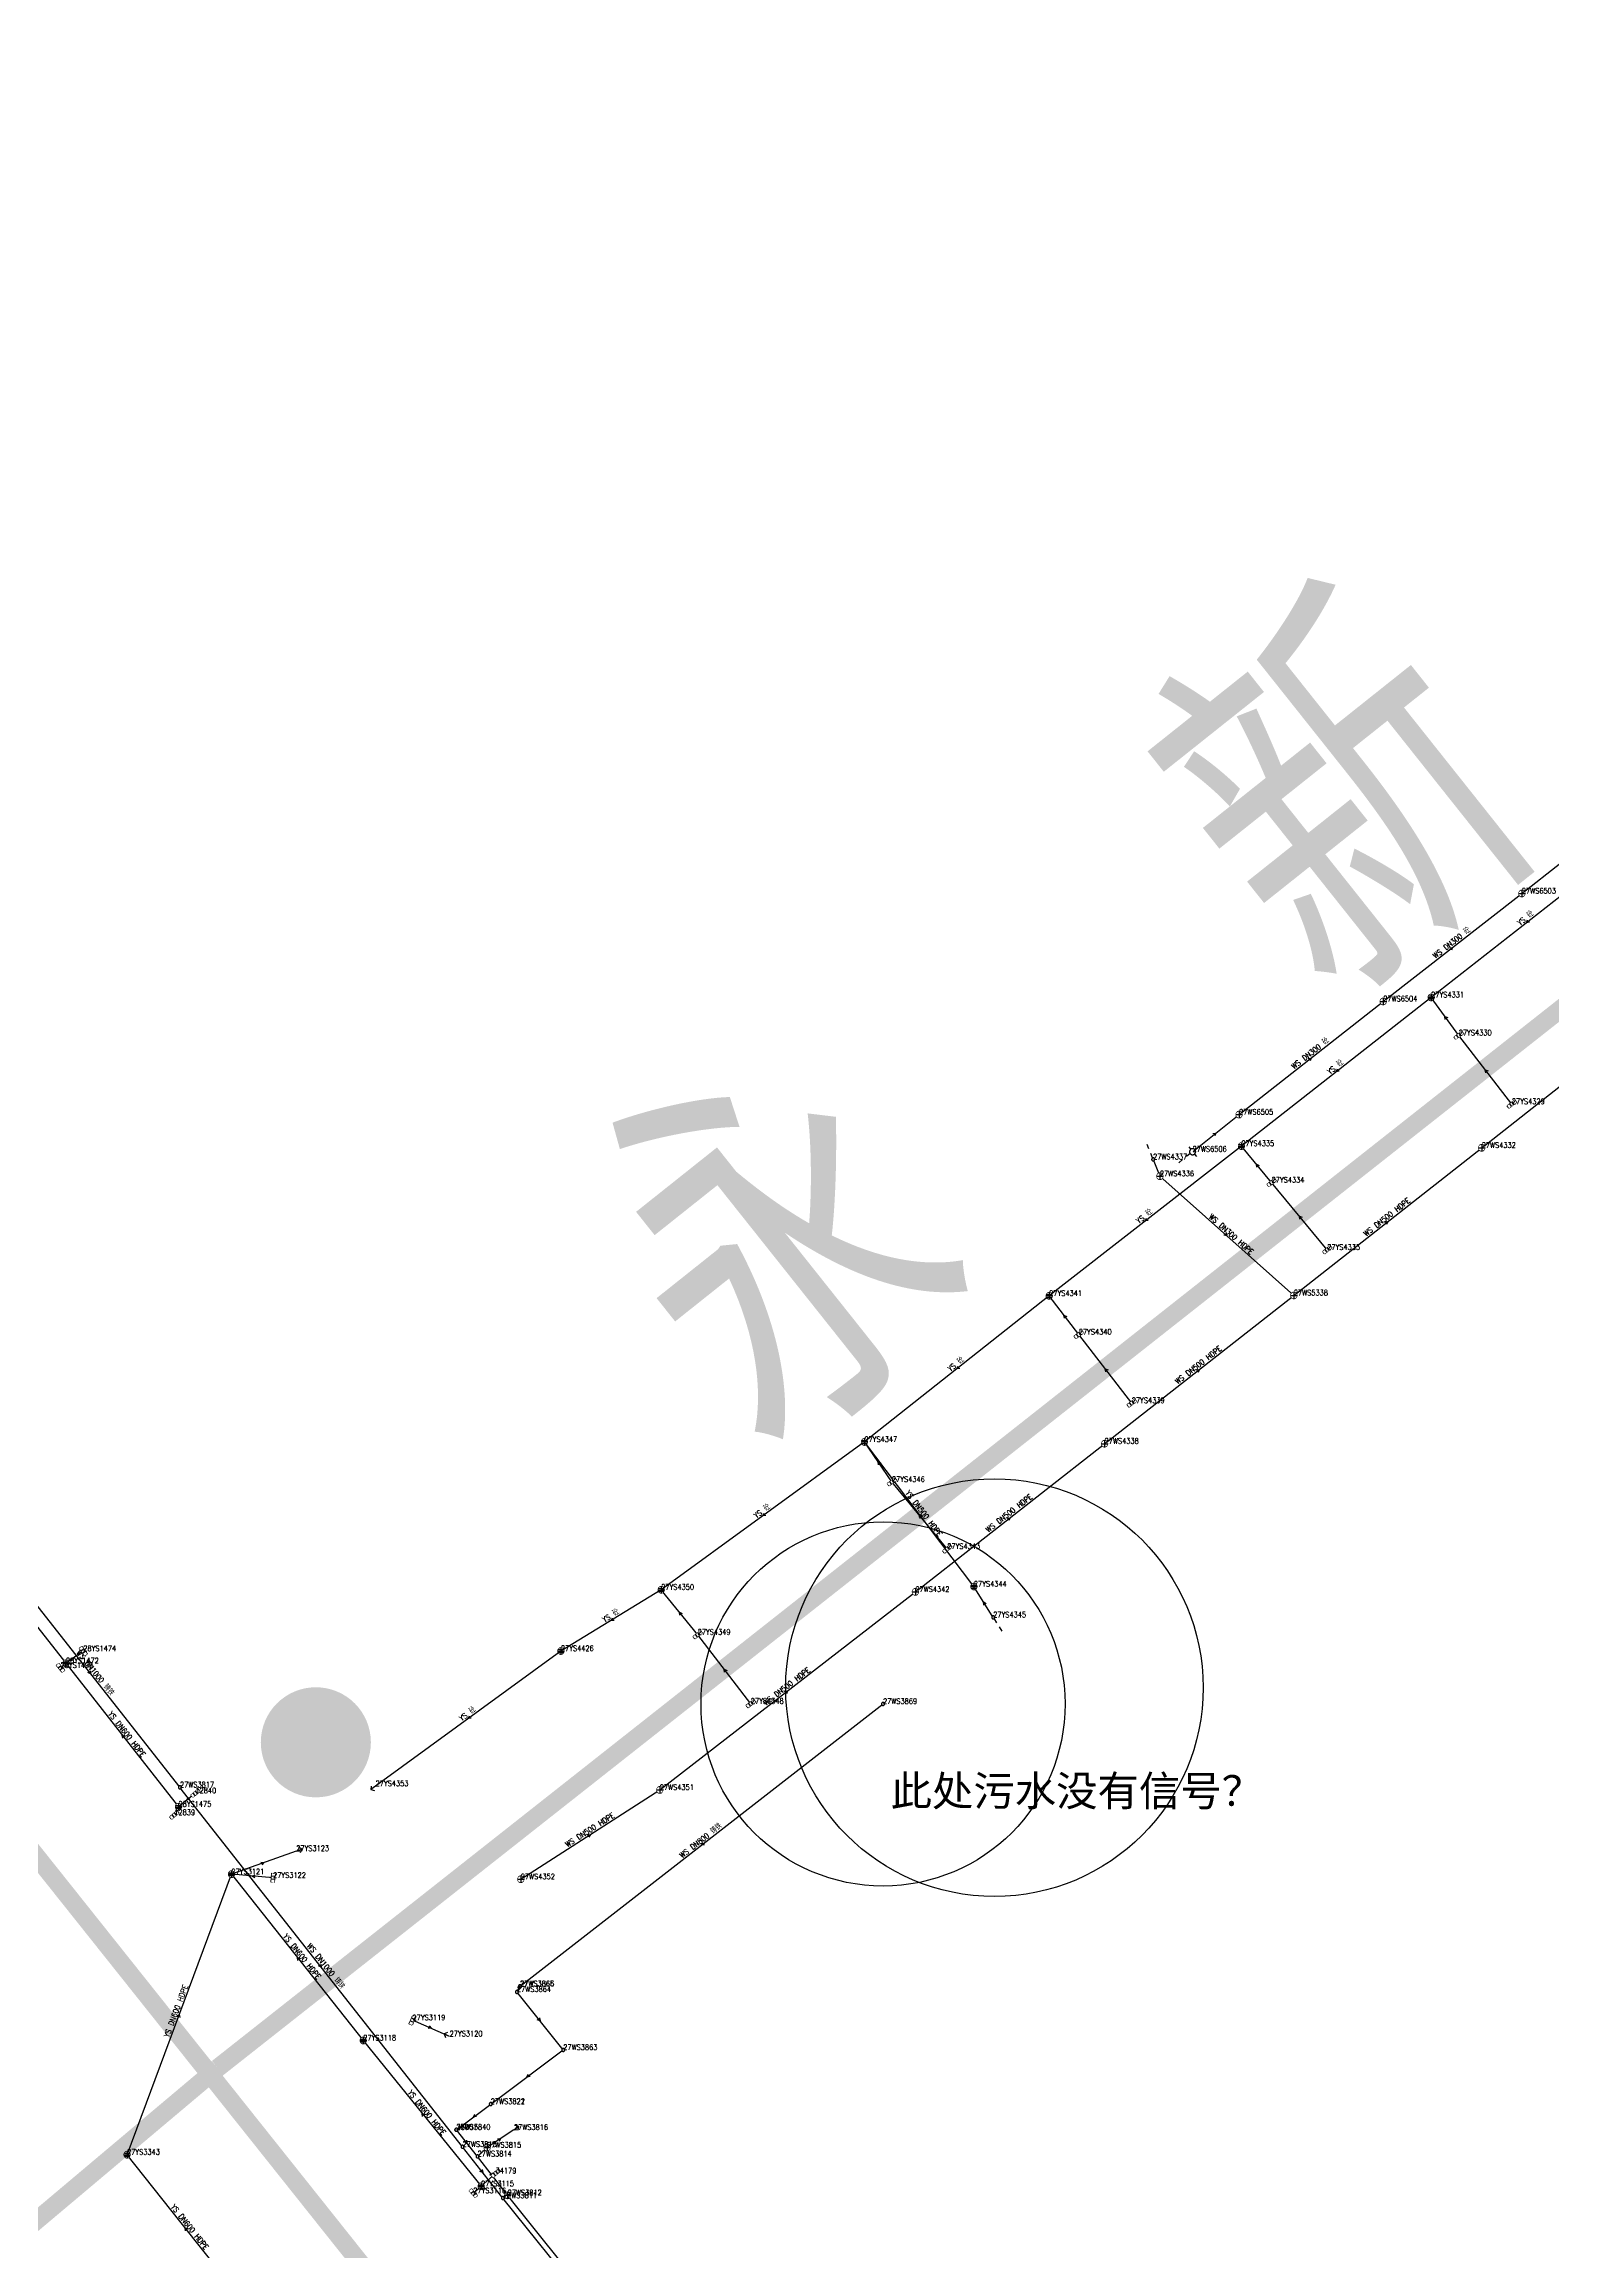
# Model space of a CAD drawing. Extents: x 78813 to 99477, y 2421021 to 2448125.
# Drawn here: x 82559.9 to 82808.5, y 2433852 to 2434215.7 of the extents above; entities that cross this region are included whole.
import ezdxf
from ezdxf.enums import TextEntityAlignment as Align

# ---------------------------------------------------------------- set-up
doc = ezdxf.new("R2010")
doc.units = 0
doc.set_wipeout_variables(frame=1)
doc.layers.get('0').update_dxf_attribs({"linetype": 'CONTINUOUS'})
for name, color, linetype in [('DX_WS', 16, 'CONTINUOUS'), ('DX_YS', 42, 'CONTINUOUS'), ('排口', 170, 'CONTINUOUS'), ('道路', 5, 'CONTINUOUS'), ('遗留问题', 7, 'CONTINUOUS')]:
    doc.layers.add(name, color=color, linetype=linetype)
for name, color, linetype, true_color in [('WSLINE', 7, 'CONTINUOUS', 0x7f0000), ('WS断线', 7, 'CONTINUOUS', 0xcc9900), ('YSANNEXE', 7, 'CONTINUOUS', 0xcc9900), ('YSLINE', 7, 'CONTINUOUS', 0xcc9900)]:
    doc.layers.add(name, color=color, linetype=linetype, true_color=true_color)
doc.layers.add('道路名称', color=7, linetype='CONTINUOUS', lineweight=0)
doc.styles.add('CcNameZT', font='txt.SHX', dxfattribs={"width": 0.8, "bigfont": 'HZTXT.SHX'})
doc.styles.get("Standard").update_dxf_attribs({"font": 'txt.shx', "bigfont": 'hztxt.shx'})
doc.styles.add('宋体', font='')
doc.styles.add('宋体0.7', font='', dxfattribs={"width": 0.7})
doc.styles.get('宋体').set_extended_font_data('SimSun')
doc.styles.get('宋体0.7').set_extended_font_data('SimSun')

# ---------------------------------------------------------------- blocks, each defined once
blk = doc.blocks.new('PS管线点')
blk.add_wipeout([(0.5, 0), (0.5, 0.03), (0.5, 0.07), (0.49, 0.1), (0.48, 0.14), (0.47, 0.17), (0.46, 0.2), (0.44, 0.23), (0.42, 0.26), (0.4, 0.29), (0.38, 0.32), (0.36, 0.35), (0.33, 0.37), (0.31, 0.39), (0.28, 0.41), (0.25, 0.43), (0.22, 0.45), (0.19, 0.46), (0.15, 0.48), (0.12, 0.49), (0.09, 0.49), (0.05, 0.5), (0.02, 0.5), (-0.02, 0.5), (-0.05, 0.5), (-0.09, 0.49), (-0.12, 0.49), (-0.15, 0.48), (-0.19, 0.46), (-0.22, 0.45), (-0.25, 0.43), (-0.28, 0.41), (-0.31, 0.39), (-0.33, 0.37), (-0.36, 0.35), (-0.38, 0.32), (-0.4, 0.29), (-0.42, 0.26), (-0.44, 0.23), (-0.46, 0.2), (-0.47, 0.17), (-0.48, 0.14), (-0.49, 0.1), (-0.5, 0.07), (-0.5, 0.03), (-0.5, 0), (-0.5, -0.03), (-0.5, -0.07), (-0.49, -0.1), (-0.48, -0.14), (-0.47, -0.17), (-0.46, -0.2), (-0.44, -0.23), (-0.42, -0.26), (-0.4, -0.29), (-0.38, -0.32), (-0.36, -0.35), (-0.33, -0.37), (-0.31, -0.39), (-0.28, -0.41), (-0.25, -0.43), (-0.22, -0.45), (-0.19, -0.46), (-0.15, -0.48), (-0.12, -0.49), (-0.09, -0.49), (-0.05, -0.5), (-0.02, -0.5), (0.02, -0.5), (0.05, -0.5), (0.09, -0.49), (0.12, -0.49), (0.15, -0.48), (0.19, -0.46), (0.22, -0.45), (0.25, -0.43), (0.28, -0.41), (0.31, -0.39), (0.33, -0.37), (0.36, -0.35), (0.38, -0.32), (0.4, -0.29), (0.42, -0.26), (0.44, -0.23), (0.46, -0.2), (0.47, -0.17), (0.48, -0.14), (0.49, -0.1), (0.5, -0.07)])
blk.add_lwpolyline([(0.5, 0), (0.5, 0.03), (0.5, 0.07), (0.49, 0.1), (0.48, 0.14), (0.47, 0.17), (0.46, 0.2), (0.44, 0.23), (0.42, 0.26), (0.4, 0.29), (0.38, 0.32), (0.36, 0.35), (0.33, 0.37), (0.31, 0.39), (0.28, 0.41), (0.25, 0.43), (0.22, 0.45), (0.19, 0.46), (0.15, 0.48), (0.12, 0.49), (0.09, 0.49), (0.05, 0.5), (0.02, 0.5), (-0.02, 0.5), (-0.05, 0.5), (-0.09, 0.49), (-0.12, 0.49), (-0.15, 0.48), (-0.19, 0.46), (-0.22, 0.45), (-0.25, 0.43), (-0.28, 0.41), (-0.31, 0.39), (-0.33, 0.37), (-0.36, 0.35), (-0.38, 0.32), (-0.4, 0.29), (-0.42, 0.26), (-0.44, 0.23), (-0.46, 0.2), (-0.47, 0.17), (-0.48, 0.14), (-0.49, 0.1), (-0.5, 0.07), (-0.5, 0.03), (-0.5, 0), (-0.5, -0.03), (-0.5, -0.07), (-0.49, -0.1), (-0.48, -0.14), (-0.47, -0.17), (-0.46, -0.2), (-0.44, -0.23), (-0.42, -0.26), (-0.4, -0.29), (-0.38, -0.32), (-0.36, -0.35), (-0.33, -0.37), (-0.31, -0.39), (-0.28, -0.41), (-0.25, -0.43), (-0.22, -0.45), (-0.19, -0.46), (-0.15, -0.48), (-0.12, -0.49), (-0.09, -0.49), (-0.05, -0.5), (-0.02, -0.5), (0.02, -0.5), (0.05, -0.5), (0.09, -0.49), (0.12, -0.49), (0.15, -0.48), (0.19, -0.46), (0.22, -0.45), (0.25, -0.43), (0.28, -0.41), (0.31, -0.39), (0.33, -0.37), (0.36, -0.35), (0.38, -0.32), (0.4, -0.29), (0.42, -0.26), (0.44, -0.23), (0.46, -0.2), (0.47, -0.17), (0.48, -0.14), (0.49, -0.1), (0.5, -0.07), (0.5, 0)], close=True)
blk = doc.blocks.new('PS污水井')
blk.add_lwpolyline([(1, 0), (1, 0.07), (0.99, 0.14), (0.98, 0.21), (0.96, 0.28), (0.94, 0.34), (0.91, 0.41), (0.88, 0.47), (0.85, 0.53), (0.81, 0.59), (0.77, 0.64), (0.72, 0.69), (0.67, 0.74), (0.62, 0.79), (0.56, 0.83), (0.5, 0.87), (0.44, 0.9), (0.37, 0.93), (0.31, 0.95), (0.24, 0.97), (0.17, 0.98), (0.1, 0.99), (0.03, 1), (-0.03, 1), (-0.1, 0.99), (-0.17, 0.98), (-0.24, 0.97), (-0.31, 0.95), (-0.37, 0.93), (-0.44, 0.9), (-0.5, 0.87), (-0.56, 0.83), (-0.62, 0.79), (-0.67, 0.74), (-0.72, 0.69), (-0.77, 0.64), (-0.81, 0.59), (-0.85, 0.53), (-0.88, 0.47), (-0.91, 0.41), (-0.94, 0.34), (-0.96, 0.28), (-0.98, 0.21), (-0.99, 0.14), (-1, 0.07), (-1, 0), (-1, -0.07), (-0.99, -0.14), (-0.98, -0.21), (-0.96, -0.28), (-0.94, -0.34), (-0.91, -0.41), (-0.88, -0.47), (-0.85, -0.53), (-0.81, -0.59), (-0.77, -0.64), (-0.72, -0.69), (-0.67, -0.74), (-0.62, -0.79), (-0.56, -0.83), (-0.5, -0.87), (-0.44, -0.9), (-0.37, -0.93), (-0.31, -0.95), (-0.24, -0.97), (-0.17, -0.98), (-0.1, -0.99), (-0.03, -1), (0.03, -1), (0.1, -0.99), (0.17, -0.98), (0.24, -0.97), (0.31, -0.95), (0.37, -0.93), (0.44, -0.9), (0.5, -0.87), (0.56, -0.83), (0.62, -0.79), (0.67, -0.74), (0.72, -0.69), (0.77, -0.64), (0.81, -0.59), (0.85, -0.53), (0.88, -0.47), (0.91, -0.41), (0.94, -0.34), (0.96, -0.28), (0.98, -0.21), (0.99, -0.14), (1, 0)], close=True)
blk.add_wipeout([(1, 0), (1, 0.07), (0.99, 0.14), (0.98, 0.21), (0.96, 0.28), (0.94, 0.34), (0.91, 0.41), (0.88, 0.47), (0.85, 0.53), (0.81, 0.59), (0.77, 0.64), (0.72, 0.69), (0.67, 0.74), (0.62, 0.79), (0.56, 0.83), (0.5, 0.87), (0.44, 0.9), (0.37, 0.93), (0.31, 0.95), (0.24, 0.97), (0.17, 0.98), (0.1, 0.99), (0.03, 1), (-0.03, 1), (-0.1, 0.99), (-0.17, 0.98), (-0.24, 0.97), (-0.31, 0.95), (-0.37, 0.93), (-0.44, 0.9), (-0.5, 0.87), (-0.56, 0.83), (-0.62, 0.79), (-0.67, 0.74), (-0.72, 0.69), (-0.77, 0.64), (-0.81, 0.59), (-0.85, 0.53), (-0.88, 0.47), (-0.91, 0.41), (-0.94, 0.34), (-0.96, 0.28), (-0.98, 0.21), (-0.99, 0.14), (-1, 0.07), (-1, 0), (-1, -0.07), (-0.99, -0.14), (-0.98, -0.21), (-0.96, -0.28), (-0.94, -0.34), (-0.91, -0.41), (-0.88, -0.47), (-0.85, -0.53), (-0.81, -0.59), (-0.77, -0.64), (-0.72, -0.69), (-0.67, -0.74), (-0.62, -0.79), (-0.56, -0.83), (-0.5, -0.87), (-0.44, -0.9), (-0.37, -0.93), (-0.31, -0.95), (-0.24, -0.97), (-0.17, -0.98), (-0.1, -0.99), (-0.03, -1), (0.03, -1), (0.1, -0.99), (0.17, -0.98), (0.24, -0.97), (0.31, -0.95), (0.37, -0.93), (0.44, -0.9), (0.5, -0.87), (0.56, -0.83), (0.62, -0.79), (0.67, -0.74), (0.72, -0.69), (0.77, -0.64), (0.81, -0.59), (0.85, -0.53), (0.88, -0.47), (0.91, -0.41), (0.94, -0.34), (0.96, -0.28), (0.98, -0.21), (0.99, -0.14)])
for p, q in [((-1, 0), (0, 0)), ((0, 1), (0, 0)), ((0, 0), (0, -1)), ((0, 0), (1, 0))]:
    blk.add_line(p, q)
blk = doc.blocks.new('PS出水口')
for points in [[(0, 0), (1.97, 0)], [(1.15, -0.88), (1.97, 0), (1.11, 0.93)]]:
    blk.add_lwpolyline(points)
blk = doc.blocks.new('PS非普查')
blk.add_lwpolyline([(3.7, 0), (5.3, 0)])
blk.add_wipeout([(0.5, 0), (0.5, 0.03), (0.5, 0.07), (0.49, 0.1), (0.48, 0.14), (0.47, 0.17), (0.46, 0.2), (0.44, 0.23), (0.42, 0.26), (0.4, 0.29), (0.38, 0.32), (0.36, 0.35), (0.33, 0.37), (0.31, 0.39), (0.28, 0.41), (0.25, 0.43), (0.22, 0.45), (0.19, 0.46), (0.15, 0.48), (0.12, 0.49), (0.09, 0.49), (0.05, 0.5), (0.02, 0.5), (-0.02, 0.5), (-0.05, 0.5), (-0.09, 0.49), (-0.12, 0.49), (-0.15, 0.48), (-0.19, 0.46), (-0.22, 0.45), (-0.25, 0.43), (-0.28, 0.41), (-0.31, 0.39), (-0.33, 0.37), (-0.36, 0.35), (-0.38, 0.32), (-0.4, 0.29), (-0.42, 0.26), (-0.44, 0.23), (-0.46, 0.2), (-0.47, 0.17), (-0.48, 0.14), (-0.49, 0.1), (-0.5, 0.07), (-0.5, 0.03), (-0.5, 0), (-0.5, -0.03), (-0.5, -0.07), (-0.49, -0.1), (-0.48, -0.14), (-0.47, -0.17), (-0.46, -0.2), (-0.44, -0.23), (-0.42, -0.26), (-0.4, -0.29), (-0.38, -0.32), (-0.36, -0.35), (-0.33, -0.37), (-0.31, -0.39), (-0.28, -0.41), (-0.25, -0.43), (-0.22, -0.45), (-0.19, -0.46), (-0.15, -0.48), (-0.12, -0.49), (-0.09, -0.49), (-0.05, -0.5), (-0.02, -0.5), (0.02, -0.5), (0.05, -0.5), (0.09, -0.49), (0.12, -0.49), (0.15, -0.48), (0.19, -0.46), (0.22, -0.45), (0.25, -0.43), (0.28, -0.41), (0.31, -0.39), (0.33, -0.37), (0.36, -0.35), (0.38, -0.32), (0.4, -0.29), (0.42, -0.26), (0.44, -0.23), (0.46, -0.2), (0.47, -0.17), (0.48, -0.14), (0.49, -0.1), (0.5, -0.07)])
blk.add_line((0.5, 0), (2.1, 0))
blk.add_lwpolyline([(0.5, 0), (0.5, 0.03), (0.5, 0.07), (0.49, 0.1), (0.48, 0.14), (0.47, 0.17), (0.46, 0.2), (0.44, 0.23), (0.42, 0.26), (0.4, 0.29), (0.38, 0.32), (0.36, 0.35), (0.33, 0.37), (0.31, 0.39), (0.28, 0.41), (0.25, 0.43), (0.22, 0.45), (0.19, 0.46), (0.15, 0.48), (0.12, 0.49), (0.09, 0.49), (0.05, 0.5), (0.02, 0.5), (-0.02, 0.5), (-0.05, 0.5), (-0.09, 0.49), (-0.12, 0.49), (-0.15, 0.48), (-0.19, 0.46), (-0.22, 0.45), (-0.25, 0.43), (-0.28, 0.41), (-0.31, 0.39), (-0.33, 0.37), (-0.36, 0.35), (-0.38, 0.32), (-0.4, 0.29), (-0.42, 0.26), (-0.44, 0.23), (-0.46, 0.2), (-0.47, 0.17), (-0.48, 0.14), (-0.49, 0.1), (-0.5, 0.07), (-0.5, 0.03), (-0.5, 0), (-0.5, -0.03), (-0.5, -0.07), (-0.49, -0.1), (-0.48, -0.14), (-0.47, -0.17), (-0.46, -0.2), (-0.44, -0.23), (-0.42, -0.26), (-0.4, -0.29), (-0.38, -0.32), (-0.36, -0.35), (-0.33, -0.37), (-0.31, -0.39), (-0.28, -0.41), (-0.25, -0.43), (-0.22, -0.45), (-0.19, -0.46), (-0.15, -0.48), (-0.12, -0.49), (-0.09, -0.49), (-0.05, -0.5), (-0.02, -0.5), (0.02, -0.5), (0.05, -0.5), (0.09, -0.49), (0.12, -0.49), (0.15, -0.48), (0.19, -0.46), (0.22, -0.45), (0.25, -0.43), (0.28, -0.41), (0.31, -0.39), (0.33, -0.37), (0.36, -0.35), (0.38, -0.32), (0.4, -0.29), (0.42, -0.26), (0.44, -0.23), (0.46, -0.2), (0.47, -0.17), (0.48, -0.14), (0.49, -0.1), (0.5, -0.07), (0.5, 0)], close=True)
blk = doc.blocks.new('PS预留口')
blk.add_lwpolyline([(4.2, 0), (5.8, 0)])
blk.add_wipeout([(1, 0), (1, 0.07), (0.99, 0.14), (0.98, 0.21), (0.96, 0.28), (0.94, 0.34), (0.91, 0.41), (0.88, 0.47), (0.85, 0.53), (0.81, 0.59), (0.77, 0.64), (0.72, 0.69), (0.67, 0.74), (0.62, 0.79), (0.56, 0.83), (0.5, 0.87), (0.44, 0.9), (0.37, 0.93), (0.31, 0.95), (0.24, 0.97), (0.17, 0.98), (0.1, 0.99), (0.03, 1), (-0.03, 1), (-0.1, 0.99), (-0.17, 0.98), (-0.24, 0.97), (-0.31, 0.95), (-0.37, 0.93), (-0.44, 0.9), (-0.5, 0.87), (-0.56, 0.83), (-0.62, 0.79), (-0.67, 0.74), (-0.72, 0.69), (-0.77, 0.64), (-0.81, 0.59), (-0.85, 0.53), (-0.88, 0.47), (-0.91, 0.41), (-0.94, 0.34), (-0.96, 0.28), (-0.98, 0.21), (-0.99, 0.14), (-1, 0.07), (-1, 0), (-1, -0.07), (-0.99, -0.14), (-0.98, -0.21), (-0.96, -0.28), (-0.94, -0.34), (-0.91, -0.41), (-0.88, -0.47), (-0.85, -0.53), (-0.81, -0.59), (-0.77, -0.64), (-0.72, -0.69), (-0.67, -0.74), (-0.62, -0.79), (-0.56, -0.83), (-0.5, -0.87), (-0.44, -0.9), (-0.37, -0.93), (-0.31, -0.95), (-0.24, -0.97), (-0.17, -0.98), (-0.1, -0.99), (-0.03, -1), (0.03, -1), (0.1, -0.99), (0.17, -0.98), (0.24, -0.97), (0.31, -0.95), (0.37, -0.93), (0.44, -0.9), (0.5, -0.87), (0.56, -0.83), (0.62, -0.79), (0.67, -0.74), (0.72, -0.69), (0.77, -0.64), (0.81, -0.59), (0.85, -0.53), (0.88, -0.47), (0.91, -0.41), (0.94, -0.34), (0.96, -0.28), (0.98, -0.21), (0.99, -0.14)])
blk.add_line((1, 0), (2.6, 0))
blk.add_lwpolyline([(1, 0), (1, 0.07), (0.99, 0.14), (0.98, 0.21), (0.96, 0.28), (0.94, 0.34), (0.91, 0.41), (0.88, 0.47), (0.85, 0.53), (0.81, 0.59), (0.77, 0.64), (0.72, 0.69), (0.67, 0.74), (0.62, 0.79), (0.56, 0.83), (0.5, 0.87), (0.44, 0.9), (0.37, 0.93), (0.31, 0.95), (0.24, 0.97), (0.17, 0.98), (0.1, 0.99), (0.03, 1), (-0.03, 1), (-0.1, 0.99), (-0.17, 0.98), (-0.24, 0.97), (-0.31, 0.95), (-0.37, 0.93), (-0.44, 0.9), (-0.5, 0.87), (-0.56, 0.83), (-0.62, 0.79), (-0.67, 0.74), (-0.72, 0.69), (-0.77, 0.64), (-0.81, 0.59), (-0.85, 0.53), (-0.88, 0.47), (-0.91, 0.41), (-0.94, 0.34), (-0.96, 0.28), (-0.98, 0.21), (-0.99, 0.14), (-1, 0.07), (-1, 0), (-1, -0.07), (-0.99, -0.14), (-0.98, -0.21), (-0.96, -0.28), (-0.94, -0.34), (-0.91, -0.41), (-0.88, -0.47), (-0.85, -0.53), (-0.81, -0.59), (-0.77, -0.64), (-0.72, -0.69), (-0.67, -0.74), (-0.62, -0.79), (-0.56, -0.83), (-0.5, -0.87), (-0.44, -0.9), (-0.37, -0.93), (-0.31, -0.95), (-0.24, -0.97), (-0.17, -0.98), (-0.1, -0.99), (-0.03, -1), (0.03, -1), (0.1, -0.99), (0.17, -0.98), (0.24, -0.97), (0.31, -0.95), (0.37, -0.93), (0.44, -0.9), (0.5, -0.87), (0.56, -0.83), (0.62, -0.79), (0.67, -0.74), (0.72, -0.69), (0.77, -0.64), (0.81, -0.59), (0.85, -0.53), (0.88, -0.47), (0.91, -0.41), (0.94, -0.34), (0.96, -0.28), (0.98, -0.21), (0.99, -0.14), (1, 0)], close=True)
for points in [[(0, 1), (0, 2)], [(0, -2), (0, -1)]]:
    blk.add_lwpolyline(points)
blk = doc.blocks.new('测量点')
h = blk.add_hatch(color=256)
edge = h.paths.add_edge_path()
edge.add_arc((0, 0), 0.5, 0, 360)
blk.add_circle((0, 0), 0.5)
blk = doc.blocks.new('LX')
for p, q in [((-0.866, 0.5), (0, 0)), ((0, 0), (-0.866, -0.5))]:
    blk.add_line(p, q)
blk = doc.blocks.new('PS雨水井')
blk.add_lwpolyline([(1, 0), (1, 0.07), (0.99, 0.14), (0.98, 0.21), (0.96, 0.28), (0.94, 0.34), (0.91, 0.41), (0.88, 0.47), (0.85, 0.53), (0.81, 0.59), (0.77, 0.64), (0.72, 0.69), (0.67, 0.74), (0.62, 0.79), (0.56, 0.83), (0.5, 0.87), (0.44, 0.9), (0.37, 0.93), (0.31, 0.95), (0.24, 0.97), (0.17, 0.98), (0.1, 0.99), (0.03, 1), (-0.03, 1), (-0.1, 0.99), (-0.17, 0.98), (-0.24, 0.97), (-0.31, 0.95), (-0.37, 0.93), (-0.44, 0.9), (-0.5, 0.87), (-0.56, 0.83), (-0.62, 0.79), (-0.67, 0.74), (-0.72, 0.69), (-0.77, 0.64), (-0.81, 0.59), (-0.85, 0.53), (-0.88, 0.47), (-0.91, 0.41), (-0.94, 0.34), (-0.96, 0.28), (-0.98, 0.21), (-0.99, 0.14), (-1, 0.07), (-1, 0), (-1, -0.07), (-0.99, -0.14), (-0.98, -0.21), (-0.96, -0.28), (-0.94, -0.34), (-0.91, -0.41), (-0.88, -0.47), (-0.85, -0.53), (-0.81, -0.59), (-0.77, -0.64), (-0.72, -0.69), (-0.67, -0.74), (-0.62, -0.79), (-0.56, -0.83), (-0.5, -0.87), (-0.44, -0.9), (-0.37, -0.93), (-0.31, -0.95), (-0.24, -0.97), (-0.17, -0.98), (-0.1, -0.99), (-0.03, -1), (0.03, -1), (0.1, -0.99), (0.17, -0.98), (0.24, -0.97), (0.31, -0.95), (0.37, -0.93), (0.44, -0.9), (0.5, -0.87), (0.56, -0.83), (0.62, -0.79), (0.67, -0.74), (0.72, -0.69), (0.77, -0.64), (0.81, -0.59), (0.85, -0.53), (0.88, -0.47), (0.91, -0.41), (0.94, -0.34), (0.96, -0.28), (0.98, -0.21), (0.99, -0.14), (1, 0)], close=True)
blk.add_wipeout([(1, 0), (1, 0.07), (0.99, 0.14), (0.98, 0.21), (0.96, 0.28), (0.94, 0.34), (0.91, 0.41), (0.88, 0.47), (0.85, 0.53), (0.81, 0.59), (0.77, 0.64), (0.72, 0.69), (0.67, 0.74), (0.62, 0.79), (0.56, 0.83), (0.5, 0.87), (0.44, 0.9), (0.37, 0.93), (0.31, 0.95), (0.24, 0.97), (0.17, 0.98), (0.1, 0.99), (0.03, 1), (-0.03, 1), (-0.1, 0.99), (-0.17, 0.98), (-0.24, 0.97), (-0.31, 0.95), (-0.37, 0.93), (-0.44, 0.9), (-0.5, 0.87), (-0.56, 0.83), (-0.62, 0.79), (-0.67, 0.74), (-0.72, 0.69), (-0.77, 0.64), (-0.81, 0.59), (-0.85, 0.53), (-0.88, 0.47), (-0.91, 0.41), (-0.94, 0.34), (-0.96, 0.28), (-0.98, 0.21), (-0.99, 0.14), (-1, 0.07), (-1, 0), (-1, -0.07), (-0.99, -0.14), (-0.98, -0.21), (-0.96, -0.28), (-0.94, -0.34), (-0.91, -0.41), (-0.88, -0.47), (-0.85, -0.53), (-0.81, -0.59), (-0.77, -0.64), (-0.72, -0.69), (-0.67, -0.74), (-0.62, -0.79), (-0.56, -0.83), (-0.5, -0.87), (-0.44, -0.9), (-0.37, -0.93), (-0.31, -0.95), (-0.24, -0.97), (-0.17, -0.98), (-0.1, -0.99), (-0.03, -1), (0.03, -1), (0.1, -0.99), (0.17, -0.98), (0.24, -0.97), (0.31, -0.95), (0.37, -0.93), (0.44, -0.9), (0.5, -0.87), (0.56, -0.83), (0.62, -0.79), (0.67, -0.74), (0.72, -0.69), (0.77, -0.64), (0.81, -0.59), (0.85, -0.53), (0.88, -0.47), (0.91, -0.41), (0.94, -0.34), (0.96, -0.28), (0.98, -0.21), (0.99, -0.14)])
for p, q in [((-1, 0), (0, 0)), ((-0.88, 0.48), (0, 0.47)), ((0, 1), (0, 0)), ((0, 0.47), (0.88, 0.47)), ((0, 0), (0, -1)), ((0, 0), (1, 0)), ((-0.88, -0.48), (0, -0.48)), ((0, -0.48), (0.88, -0.48))]:
    blk.add_line(p, q)
blk = doc.blocks.new('PS雨篦')
blk.add_lwpolyline([(-1.5, 0.5), (0, 0.5), (1.5, 0.5), (1.5, -0.5), (0, -0.5), (-1.5, -0.5)], close=True)
blk.add_wipeout([(-1.5, 0.5), (0, 0.5), (1.5, 0.5), (1.5, -0.5), (0, -0.5), (-1.5, -0.5)])
for p, q in [((-0.51, -0.5), (-0.51, 0.5)), ((0.49, -0.5), (0.49, 0.5))]:
    blk.add_line(p, q)

msp = doc.modelspace()

# ---------------------------------------------------------------- hatches: boundary and pattern name
at = {"layer": '排口', "linetype": 'Continuous'}
h = msp.add_hatch(color=256, dxfattribs=at)
edge = h.paths.add_edge_path()
edge.add_arc((82604.66, 2433935.91), 9.07, 0, 360)

# ---------------------------------------------------------------- linework, layer by layer
at = {"layer": 'WSLINE'}
for p, q in [((82803.43, 2434075.75), (82825.62, 2434093.28)), ((82780.58, 2434057.97), (82803.43, 2434075.75)), ((82756.82, 2434039.32), (82780.58, 2434057.97)), ((82796.81, 2434033.85), (82827.96, 2434058.38)), ((82749.16, 2434033.21), (82756.82, 2434039.32)), ((82742.66, 2434031.95), (82743.77, 2434029.17)), ((82765.85, 2434009.53), (82796.81, 2434033.85)), ((82743.77, 2434029.17), (82765.85, 2434009.53)), ((82734.66, 2433985.11), (82765.85, 2434009.53)), ((82703.47, 2433960.69), (82734.66, 2433985.11)), ((82552.82, 2433965.93), (82582.27, 2433928.49)), ((82661.35, 2433928.06), (82703.47, 2433960.69)), ((82638.34, 2433895.71), (82698.14, 2433942.23)), ((82628.84, 2433869.27), (82582.27, 2433928.49)), ((82638.44, 2433913.35), (82661.35, 2433928.06)), ((82637.8, 2433894.79), (82638.3, 2433895.72)), ((82645.44, 2433885.23), (82637.8, 2433894.79)), ((82638.3, 2433895.72), (82638.34, 2433895.71)), ((82633.49, 2433876.31), (82645.44, 2433885.23)), ((82627.82, 2433872.08), (82633.49, 2433876.32)), ((82633.49, 2433876.32), (82633.49, 2433876.31)), ((82631.32, 2433867.68), (82627.82, 2433872.08)), ((82637.31, 2433872.06), (82632.89, 2433869.14)), ((82635.5, 2433860.82), (82628.84, 2433869.27)), ((82632.89, 2433869.14), (82631.32, 2433867.68)), ((82636.27, 2433861.28), (82631.32, 2433867.68)), ((82668.72, 2433819.58), (82635.5, 2433860.82)), ((82669.35, 2433820.08), (82636.27, 2433861.28))]:
    msp.add_line(p, q, dxfattribs=at)
at = {"layer": 'YSLINE'}
for p, q in [((82793.03, 2434052.37), (82788.48, 2434058.63)), ((82801.78, 2434041.05), (82793.03, 2434052.37)), ((82762.18, 2434028.13), (82757.2, 2434034.14)), ((82771.35, 2434017.05), (82762.18, 2434028.13)), ((82725.52, 2434009.45), (82695.07, 2433985.39)), ((82730.4, 2434003.09), (82725.52, 2434009.45)), ((82739.14, 2433991.8), (82730.4, 2434003.09)), ((82695.07, 2433985.39), (82661.58, 2433961.04)), ((82699.61, 2433978.8), (82695.07, 2433985.39)), ((82708.73, 2433967.76), (82699.61, 2433978.8)), ((82545.02, 2433972.35), (82563.47, 2433948.93)), ((82661.58, 2433961.04), (82645.05, 2433950.95)), ((82667.59, 2433953.63), (82661.58, 2433961.04)), ((82716.3, 2433956.49), (82713.11, 2433961.57)), ((82566.33, 2433950.93), (82563.47, 2433948.93)), ((82645.05, 2433950.95), (82614.51, 2433928.69)), ((82676.35, 2433942.27), (82667.59, 2433953.63)), ((82562.58, 2433948.18), (82563.47, 2433948.93)), ((82581.33, 2433923.92), (82582.02, 2433925.29)), ((82601.42, 2433918), (82590.75, 2433914.18)), ((82573.54, 2433867.97), (82590.75, 2433914.18)), ((82590.75, 2433914.18), (82612.47, 2433886.78)), ((82597.61, 2433913.57), (82590.75, 2433914.18)), ((82626.71, 2433887.47), (82620.59, 2433890.12)), ((82592.69, 2433843.87), (82573.54, 2433867.97)), ((82630.6, 2433861.62), (82631.9, 2433862.76))]:
    msp.add_line(p, q, dxfattribs=at)

# ---------------------------------------------------------------- block references
at = {"layer": 'DX_WS', "yscale": 0.5, "zscale": 0.5}
for name, p, xscale, rotation in [('LX', (82792, 2434066.86), 0.5000000000105147, 37.81521448019213), ('LX', (82768.7, 2434048.64), 0.4999999998864714, 38.38817225690372), ('LX', (82752.99, 2434036.27), 0.4999999998864714, 38.38817225690372), ('LX', (82754.81, 2434019.35), 0.4999999998866608, 318.5645341074481), ('LX', (82781.33, 2434021.69), 0.4999999998864714, 38.38817225690372), ('LX', (82750.25, 2433997.32), 0.5000000000105147, 37.81521448019213), ('LX', (82719.07, 2433972.9), 0.5000000000105147, 37.81521448019213), ('LX', (82567.54, 2433947.21), 0.4999999999630151, 308.2512937831649), ('LX', (82682.41, 2433944.37), 0.5000000000105147, 37.81521448019213), ('LX', (82649.9, 2433920.71), 0.4999999999213408, 32.65859430944379), ('LX', (82668.24, 2433918.96), 0.5000000001416713, 217.8152114289556), ('LX', (82605.55, 2433898.88), 0.5000000001124962, 308.342543028382), ('LX', (82641.62, 2433890.01), 0.5000000001124962, 308.342543028382), ('LX', (82639.46, 2433880.77), 0.4999999999101265, 216.6692958030148), ('LX', (82630.66, 2433874.2), 0.4999999999101265, 216.6692958030148), ('PS出水口', (82637.31, 2433872.06, 0.62), 0.5000000000977246, 33.41686085478455), ('LX', (82632.17, 2433865.04), 0.5000000001124962, 308.342543028382), ('LX', (82633.8, 2433864.48), 0.4999999999925208, 307.7695852440747)]:
    msp.add_blockref(name, p, dxfattribs=dict(at, xscale=xscale, rotation=rotation))
at = {"layer": 'DX_YS', "yscale": 0.5, "zscale": 0.5}
for p, xscale, rotation in [((82614.51, 2433928.69, 1.05), 0.5000000001301786, 216.0769743368851), ((82601.42, 2433918, 0.12), 0.5000000000155164, 19.70890208828713), ((82626.71, 2433887.47, 2.1), 0.5000000000850934, 156.5970768694496)]:
    msp.add_blockref('PS出水口', p, dxfattribs=dict(at, xscale=xscale, rotation=rotation))
at = {"layer": 'DX_YS', "xscale": 0.5, "yscale": 0.5, "zscale": 0.5}
msp.add_blockref('测量点', (82584.81, 2433927.52, 2.67), dxfattribs=at)
at = {"layer": 'YSANNEXE'}
for p, xscale, yscale, zscale, rotation in [((82804.18, 2434070.93), 0.500000000041047, 0.5, 0.5, 218.2969199518953), ((82790.76, 2434055.5), 0.4999999998725446, 0.5, 0.5, 126.0507149390629), ((82772.84, 2434046.39), 0.500000000041047, 0.5, 0.5, 218.2969199518953), ((82797.4, 2434046.71), 0.5000000000862933, 0.5, 0.5, 127.7695883071966), ((82759.69, 2434031.14), 0.4999999999982234, 0.5, 0.5, 129.4884616988445), ((82741.36, 2434021.8), 0.5000000000438226, 0.5, 0.5, 217.7239621559727), ((82766.77, 2434022.59), 0.4999999999982234, 0.5, 0.5, 129.4884616988445), ((82727.96, 2434006.27), 0.5000000000862933, 0.5, 0.5, 127.7695883071966), ((82710.29, 2433997.42), 0.500000000041047, 0.5, 0.5, 218.2969199518953), ((82734.77, 2433997.45), 0.5000000000862933, 0.5, 0.5, 127.7695883071966), ((82697.34, 2433982.1), 0.5000000001583924, 0.5, 0.5, 124.9047993261661), ((82678.32, 2433973.21), 0.4999999998869559, 0.5, 0.5, 216.0050887451742), ((82704.09, 2433973.48), 0.4999999999621504, 0.5, 0.5, 127.1966305216422), ((82704.17, 2433973.28), 0.4999999999982234, 0.5, 0.5, 129.4884616988445), ((82653.32, 2433955.99), 0.4999999999311674, 0.5, 0.5, 211.4214263919062), ((82664.59, 2433957.33), 0.5000000001294027, 0.5, 0.5, 128.9155038915376), ((82671.97, 2433947.95), 0.5000000000862933, 0.5, 0.5, 127.7695883071966), ((82629.78, 2433939.82), 0.4999999998869559, 0.5, 0.5, 216.0050887451742), ((82572.75, 2433937.11), 0.5000000001002913, 0.5, 0.5, 128.2512907003004), ((82594.18, 2433913.87), 0.500000000011617, 0.5, 0.5, 174.7521275033505), ((82601.61, 2433900.48), 0.5000000001002913, 0.5, 0.5, 128.2512907003004), ((82582.14, 2433891.07), 0.4999999999702571, 0.5, 0.5, 69.32789320905209), ((82623.65, 2433888.8), 0.4999999999346827, 0.5, 0.5, 336.4174750163561), ((82622.18, 2433874.77), 0.5000000001388842, 0.5, 0.5, 128.8242484920156), ((82583.11, 2433855.92), 0.5000000000000124, 0.5000000000000124, 0.5000000000000124, 128.3425461086518)]:
    msp.add_blockref('LX', p, dxfattribs=dict(at, xscale=xscale, yscale=yscale, zscale=zscale, rotation=rotation))

# ---------------------------------------------------------------- texts
at = {"layer": 'DX_WS', "style": 'CcNameZT', "width": 0.8}
for s, rotation, p in [(' WS DN300 砼', 37.8892, (82791.85, 2434067.06, 2.77)), (' WS DN300 砼', 38.1245, (82768.54, 2434048.84, 2.71)), (' WS DN500 HDPE', 38.1484, (82781.17, 2434021.88, -0.89)), (' WS DN300 HDPE', 318.3487, (82754.97, 2434019.53, 0.33)), (' WS DN500 HDPE', 38.0593, (82750.1, 2433997.51, -0.9)), (' WS DN500 HDPE', 38.0593, (82718.91, 2433973.1, -0.94)), (' WS DN1000 铸铁', 308.1871, (82567.74, 2433947.37, 2.28)), (' WS DN500 HDPE', 37.7678, (82682.26, 2433944.57, -1.06)), (' WS DN500 HDPE', 32.6907, (82649.76, 2433920.92, -1.07)), (' WS DN800 铸铁', 37.878, (82668.09, 2433919.16, 2.63)), (' WS DN1000 铸铁', 308.1793, (82605.75, 2433899.04, 2.52))]:
    msp.add_text(s, height=0.9, rotation=rotation, dxfattribs=at).set_placement(p, align=Align.CENTER)
msp.add_text('27WS3816', height=0.9, dxfattribs=at).set_placement((82637.31, 2433872.06, 0.62))
at = {"layer": 'DX_YS', "style": 'CcNameZT', "width": 0.8}
for s, rotation, p in [(' YS 砼', 38.0614, (82804.03, 2434071.12, 1.35)), (' YS 砼', 38.0519, (82772.69, 2434046.59, 1.39)), (' YS 砼', 37.9382, (82741.2, 2434022, 1.25)), (' YS 砼', 38.3128, (82710.14, 2433997.62, 0.87)), (' YS 砼', 36.0232, (82678.18, 2433973.42, 0.92)), (' YS 砼', 31.4073, (82653.19, 2433956.21, 0.6)), (' YS DN600 HDPE', 308.1217, (82572.94, 2433937.27, 1.25)), (' YS 砼', 36.077, (82629.63, 2433940.02, 0.65)), (' YS DN600 HDPE', 308.3983, (82601.81, 2433900.63, 1.17)), (' YS DN600 HDPE', 69.5708, (82581.91, 2433891.16, 1.23)), (' YS DN600 HDPE', 308.4775, (82583.31, 2433856.07, 1.34))]:
    msp.add_text(s, height=0.9, rotation=rotation, dxfattribs=at).set_placement(p, align=Align.CENTER)
at = {"layer": 'DX_YS', "width": 0.8}
for s, p in [('27YS4353', (82614.51, 2433928.69, 1.05)), ('27YS3123', (82601.42, 2433918, 0.12)), ('27YS3120', (82626.71, 2433887.47, 2.1))]:
    msp.add_text(s, height=0.9, dxfattribs=at).set_placement(p)
at = {"layer": '遗留问题', "style": '宋体'}
msp.add_text('此处污水没有信号？', height=5, dxfattribs=at).set_placement((82699.39, 2433925.41))

# ---------------------------------------------------------------- next in the draw order: block references
at = {"layer": 'DX_WS', "xscale": 0.5, "yscale": 0.5, "zscale": 0.5}
for name, p in [('PS污水井', (82803.43, 2434075.75, 2.68)), ('PS污水井', (82780.58, 2434057.97, 2.77)), ('PS污水井', (82756.82, 2434039.32, 2.71)), ('PS污水井', (82796.81, 2434033.85, -0.79)), ('PS污水井', (82743.77, 2434029.17, 0.33)), ('PS污水井', (82765.85, 2434009.53, -0.89)), ('PS污水井', (82734.66, 2433985.11, -0.9)), ('PS污水井', (82703.47, 2433960.69, -0.94)), ('PS管线点', (82698.14, 2433942.23, 0.99)), ('PS管线点', (82582.27, 2433928.49, 2.52)), ('PS污水井', (82661.35, 2433928.06, -1.06)), ('PS污水井', (82638.44, 2433913.35, -1.07)), ('PS管线点', (82637.8, 2433894.79, 3.7)), ('PS管线点', (82645.44, 2433885.23, 3.64)), ('PS管线点', (82633.49, 2433876.32, 3.23)), ('PS管线点', (82627.82, 2433872.08, 1.61)), ('PS管线点', (82628.84, 2433869.27, 2.75)), ('PS管线点', (82631.32, 2433867.68, 1.61)), ('PS管线点', (82635.5, 2433860.82, 2.65))]:
    msp.add_blockref(name, p, dxfattribs=at)
at = {"layer": 'DX_WS', "yscale": 0.5, "zscale": 0.5}
for name, p, xscale, rotation in [('PS非普查', (82742.66, 2434031.95, 1.06), 0.4999999999083558, 111.741105634963), ('PS预留口', (82749.16, 2434033.21, 2.62), 0.4999999999036688, 218.5766928370065)]:
    msp.add_blockref(name, p, dxfattribs=dict(at, xscale=xscale, rotation=rotation))
at = {"layer": 'DX_YS', "yscale": 0.5, "zscale": 0.5}
for name, p, xscale, rotation in [('PS雨篦', (82793.03, 2434052.37, 2.2), 0.4999999999283883, 35.96533376256232), ('PS雨篦', (82801.78, 2434041.05, 2.07), 0.4999999999296534, 37.72075060428749), ('PS雨篦', (82762.18, 2434028.13, 2.02), 0.5000000000616712, 39.64966204660973), ('PS雨篦', (82771.35, 2434017.05, 2.08), 0.4999999998672326, 39.63725108432322), ('PS雨篦', (82730.4, 2434003.09, 1.9), 0.500000000085583, 37.50717386159884), ('PS雨篦', (82739.14, 2433991.8, 1.97), 0.49999999998785, 37.75387045517203), ('PS非普查', (82716.3, 2433956.49, 1.89), 0.5000000001706011, 302.1430547676164), ('PS雨篦', (82667.59, 2433953.63, 1.61), 0.4999999998720376, 39.04988198198906), ('PS雨篦', (82676.35, 2433942.27, 1.73), 0.5000000001307566, 37.64825337946691), ('PS雨篦', (82597.61, 2433913.57, 2.59), 0.4999999997812155, 84.88169508967586), ('PS雨篦', (82620.59, 2433890.12, 2.59), 0.5000000001128074, 66.5970768998961)]:
    msp.add_blockref(name, p, dxfattribs=dict(at, xscale=xscale, rotation=rotation))
at = {"layer": 'DX_YS', "xscale": 0.5, "yscale": 0.5, "zscale": 0.5}
for p in [(82661.58, 2433961.04, 0.6), (82645.05, 2433950.95, 0.65), (82590.75, 2433914.18, 0.91), (82573.54, 2433867.97, 1.23)]:
    msp.add_blockref('PS雨水井', p, dxfattribs=at)

# ---------------------------------------------------------------- next in the draw order: linework, layer by layer
at = {"layer": 'YSLINE'}
for p, q in [((82819.88, 2434083.22), (82788.48, 2434058.63)), ((82788.48, 2434058.63), (82757.2, 2434034.14)), ((82757.2, 2434034.14), (82725.52, 2434009.45)), ((82713.11, 2433961.57), (82695.07, 2433985.39)), ((82563.47, 2433948.93), (82582.02, 2433925.29)), ((82584.81, 2433927.52), (82582.02, 2433925.29))]:
    msp.add_line(p, q, dxfattribs=at)

# ---------------------------------------------------------------- next in the draw order: block references
at = {"layer": 'DX_WS', "xscale": 0.5, "yscale": 0.5, "zscale": 0.5}
for name, p in [('PS管线点', (82638.3, 2433895.72, 3.62)), ('PS管线点', (82633.49, 2433876.31, 3.23)), ('测量点', (82627.82, 2433872.08, 1.61)), ('PS污水井', (82632.89, 2433869.14, 1.76)), ('PS污水井', (82636.27, 2433861.28, 2.24))]:
    msp.add_blockref(name, p, dxfattribs=at)
at = {"layer": 'YSANNEXE', "yscale": 0.5, "zscale": 0.5}
for p, xscale, rotation in [((82714.71, 2433959.03), 0.4999999999095871, 122.0400103693846), ((82596.09, 2433916.09), 0.500000000035244, 19.96226744353764)]:
    msp.add_blockref('LX', p, dxfattribs=dict(at, xscale=xscale, rotation=rotation))

# ---------------------------------------------------------------- next in the draw order: texts
at = {"layer": 'DX_WS', "style": 'CcNameZT', "width": 0.8}
for s, p in [('27WS6503', (82803.43, 2434075.75, 2.68)), ('27WS6504', (82780.58, 2434057.97, 2.77)), ('27WS6505', (82756.82, 2434039.32, 2.71)), ('27WS4332', (82796.81, 2434033.85, -0.79)), ('27WS4337', (82742.66, 2434031.95, 1.06)), ('27WS6506', (82749.16, 2434033.21, 2.62)), ('27WS4336', (82743.77, 2434029.17, 0.33)), ('27WS5338', (82765.85, 2434009.53, -0.89)), ('27WS4338', (82734.66, 2433985.11, -0.9)), ('27WS4342', (82703.47, 2433960.69, -0.94)), ('27WS3869', (82698.14, 2433942.23, 0.99)), ('27WS3817', (82582.27, 2433928.49, 2.52)), ('27WS4351', (82661.35, 2433928.06, -1.06)), ('27WS4352', (82638.44, 2433913.35, -1.07)), ('27WS3863', (82645.44, 2433885.23, 3.64))]:
    msp.add_text(s, height=0.9, dxfattribs=at).set_placement(p)
at = {"layer": 'DX_YS', "width": 0.8}
for s, p in [('27YS4330', (82793.03, 2434052.37, 2.2)), ('27YS4329', (82801.78, 2434041.05, 2.07)), ('27YS4334', (82762.18, 2434028.13, 2.02)), ('27YS4333', (82771.35, 2434017.05, 2.08)), ('27YS4340', (82730.4, 2434003.09, 1.9)), ('27YS4339', (82739.14, 2433991.8, 1.97)), ('27YS4350', (82661.58, 2433961.04, 0.6)), ('27YS4349', (82667.59, 2433953.63, 1.61)), ('27YS4345', (82716.3, 2433956.49, 1.89)), ('27YS4426', (82645.05, 2433950.95, 0.65)), ('27YS4348', (82676.35, 2433942.27, 1.73)), ('27YS3121', (82590.75, 2433914.18, 0.91)), ('27YS3122', (82597.61, 2433913.57, 2.59)), ('27YS3119', (82620.59, 2433890.12, 2.59)), ('27YS3343', (82573.54, 2433867.97, 1.23))]:
    msp.add_text(s, height=0.9, dxfattribs=at).set_placement(p)

# ---------------------------------------------------------------- next in the draw order: linework, layer by layer
at = {"layer": 'YSLINE'}
msp.add_line((82634.29, 2433864.89), (82631.9, 2433862.76), dxfattribs=at)

# ---------------------------------------------------------------- next in the draw order: block references
at = {"layer": 'DX_WS', "xscale": 0.5, "yscale": 0.5, "zscale": 0.5}
for p in [(82638.34, 2433895.71, 2.63), (82627.82, 2433872.08, 1.61)]:
    msp.add_blockref('PS管线点', p, dxfattribs=at)
at = {"layer": 'DX_WS', "xscale": 0.5000000000393907, "yscale": 0.5, "zscale": 0.5, "rotation": 33.14029672397557}
msp.add_blockref('LX', (82635.1, 2433870.6), dxfattribs=at)
at = {"layer": 'DX_YS', "xscale": 0.5, "yscale": 0.5, "zscale": 0.5}
for p in [(82788.48, 2434058.63, 1.39), (82757.2, 2434034.14, 1.25), (82725.52, 2434009.45, 0.87), (82695.07, 2433985.39, 0.92), (82713.11, 2433961.57, 0.72), (82563.47, 2433948.93, 1.25), (82582.02, 2433925.29, 1.31)]:
    msp.add_blockref('PS雨水井', p, dxfattribs=at)
at = {"layer": 'DX_YS', "yscale": 0.5, "zscale": 0.5}
for p, xscale, rotation in [((82699.61, 2433978.8, 1.57), 0.4999999999298814, 34.62724073720594), ((82708.73, 2433967.76, 1.76), 0.5000000000862355, 39.54115457242359)]:
    msp.add_blockref('PS雨篦', p, dxfattribs=dict(at, xscale=xscale, rotation=rotation))

# ---------------------------------------------------------------- next in the draw order: texts
at = {"layer": 'DX_WS', "style": 'CcNameZT', "width": 0.8}
for s, p in [('27WS3822', (82633.49, 2433876.31, 3.23)), ('27WS3821', (82633.49, 2433876.32, 3.23)), ('27WS3814', (82631.32, 2433867.68, 1.61)), ('27WS3815', (82632.89, 2433869.14, 1.76)), ('27WS3811', (82635.5, 2433860.82, 2.65)), ('27WS3812', (82636.27, 2433861.28, 2.24))]:
    msp.add_text(s, height=0.9, dxfattribs=at).set_placement(p)

# ---------------------------------------------------------------- next in the draw order: linework, layer by layer
at = {"layer": 'WS断线'}
msp.add_circle((82698.14, 2433942.23), 30, dxfattribs=at)
at = {"layer": 'YSLINE'}
msp.add_line((82612.47, 2433886.78), (82631.9, 2433862.76), dxfattribs=at)
at = {"layer": '遗留问题'}
msp.add_circle((82716.5, 2433944.92), 34.4, dxfattribs=at)

# ---------------------------------------------------------------- next in the draw order: block references
at = {"layer": 'DX_WS', "xscale": 0.5000000001124962, "yscale": 0.5, "zscale": 0.5, "rotation": 308.342543028382}
msp.add_blockref('LX', (82629.57, 2433869.88), dxfattribs=at)
at = {"layer": 'DX_YS', "yscale": 0.5, "zscale": 0.5}
for p, xscale, rotation in [((82566.33, 2433950.93, 2.74), 0.5000000000019235, 124.9100078064493), ((82562.58, 2433948.18, 2.23), 0.5000000001532482, 310.1465757613436), ((82584.81, 2433927.52, 2.67), 0.499999999857888, 40.16648119226884)]:
    msp.add_blockref('PS雨篦', p, dxfattribs=dict(at, xscale=xscale, rotation=rotation))
at = {"layer": 'DX_YS', "xscale": 0.5, "yscale": 0.5, "zscale": 0.5}
msp.add_blockref('测量点', (82581.33, 2433923.92, 2.21), dxfattribs=at)

# ---------------------------------------------------------------- next in the draw order: texts
at = {"layer": 'DX_WS', "style": 'CcNameZT', "width": 0.8}
for s, p in [('27WS3865', (82638.3, 2433895.72, 3.62)), ('27WS3866', (82638.34, 2433895.71, 2.63)), ('27WS3864', (82637.8, 2433894.79, 3.7)), ('27WS3840', (82627.82, 2433872.08, 1.61)), ('38001', (82627.82, 2433872.08, 1.61)), ('27WS3813', (82628.84, 2433869.27, 2.75))]:
    msp.add_text(s, height=0.9, dxfattribs=at).set_placement(p)
at = {"layer": 'DX_YS', "width": 0.8}
for s, p in [('27YS4331', (82788.48, 2434058.63, 1.39)), ('27YS4335', (82757.2, 2434034.14, 1.25)), ('27YS4341', (82725.52, 2434009.45, 0.87)), ('27YS4347', (82695.07, 2433985.39, 0.92)), ('27YS4346', (82699.61, 2433978.8, 1.57)), ('27YS4343', (82708.73, 2433967.76, 1.76)), ('27YS4344', (82713.11, 2433961.57, 0.72))]:
    msp.add_text(s, height=0.9, dxfattribs=at).set_placement(p)
at = {"layer": 'DX_YS', "style": 'CcNameZT', "width": 0.8}
for s, rotation, p in [(' YS DN500 HDPE', 307.1502, (82704.29, 2433973.63, 0.72)), (' YS DN600 HDPE', 308.9642, (82622.38, 2433874.92, 1.4))]:
    msp.add_text(s, height=0.9, rotation=rotation, dxfattribs=at).set_placement(p, align=Align.CENTER)
at = {"layer": '道路名称', "style": '宋体0.7', "width": 0.7}
msp.add_text('永   新   路', height=50, rotation=38.5042, dxfattribs=at).set_placement((82677.41, 2433983.94))

# ---------------------------------------------------------------- next in the draw order: block references
at = {"layer": 'DX_YS', "xscale": 0.499999999857888, "yscale": 0.5, "zscale": 0.5, "rotation": 40.16648119226884}
msp.add_blockref('PS雨篦', (82581.33, 2433923.92, 2.21), dxfattribs=at)
at = {"layer": 'DX_YS', "xscale": 0.5, "yscale": 0.5, "zscale": 0.5}
for p in [(82612.47, 2433886.78, 1.17), (82631.9, 2433862.76, 1.4)]:
    msp.add_blockref('PS雨水井', p, dxfattribs=at)

# ---------------------------------------------------------------- next in the draw order: texts
at = {"layer": 'DX_YS', "width": 0.8}
for s, p in [('28YS1474', (82566.33, 2433950.93, 2.74)), ('28YS1473', (82562.58, 2433948.18, 2.23)), ('28YS1472', (82563.47, 2433948.93, 1.25)), ('12840', (82584.81, 2433927.52, 2.67))]:
    msp.add_text(s, height=0.9, dxfattribs=at).set_placement(p)

# ---------------------------------------------------------------- next in the draw order: linework, layer by layer
at = {"layer": '道路', "const_width": 3, "flags": 128}
msp.add_lwpolyline([(83924.32, 2435778.11), (83323.95, 2435863.33), (83262.08, 2435597.74), (83121.48, 2434995.42), (83051.94, 2434701.93), (82944.05, 2434162.52), (82588.48, 2433882.25)], dxfattribs=at)

# ---------------------------------------------------------------- next in the draw order: block references
at = {"layer": 'DX_YS', "xscale": 0.5, "yscale": 0.5, "zscale": 0.5}
msp.add_blockref('测量点', (82634.29, 2433864.89, 2.72), dxfattribs=at)
at = {"layer": 'DX_YS', "xscale": 0.5000000000665098, "yscale": 0.5, "zscale": 0.5, "rotation": 311.4075651303895}
msp.add_blockref('PS雨篦', (82630.6, 2433861.62, 2.11), dxfattribs=at)
at = {"layer": 'YSANNEXE', "xscale": 0.500000000103936, "yscale": 0.5, "zscale": 0.5, "rotation": 218.869877754271}
msp.add_blockref('LX', (82583.41, 2433926.41), dxfattribs=at)

# ---------------------------------------------------------------- next in the draw order: texts
at = {"layer": 'DX_YS', "width": 0.8}
for s, p in [('28YS1475', (82582.02, 2433925.29, 1.31)), ('12839', (82581.33, 2433923.92, 2.21)), ('27YS3118', (82612.47, 2433886.78, 1.17))]:
    msp.add_text(s, height=0.9, dxfattribs=at).set_placement(p)

# ---------------------------------------------------------------- next in the draw order: block references
at = {"layer": 'DX_YS', "xscale": 0.499999999857888, "yscale": 0.5, "zscale": 0.5, "rotation": 40.16648119226884}
msp.add_blockref('PS雨篦', (82634.29, 2433864.89, 2.72), dxfattribs=at)

# ---------------------------------------------------------------- next in the draw order: linework, layer by layer
at = {"layer": '道路', "const_width": 3, "flags": 128}
for points in [[(83418.46, 2432865.07), (83298.22, 2432987.89), (83193.75, 2433115.45), (83007.9, 2433350.9), (82836.11, 2433568.8), (82427.99, 2434081.07), (81804.77, 2434876.6), (81332.49, 2435513.34)], [(82588.48, 2433882.25), (82506.66, 2433813.4), (82700.56, 2433563.37)]]:
    msp.add_lwpolyline(points, dxfattribs=at)

# ---------------------------------------------------------------- next in the draw order: texts
at = {"layer": 'DX_YS', "width": 0.8}
for s, p in [('27YS3115', (82631.9, 2433862.76, 1.4)), ('34179', (82634.29, 2433864.89, 2.72)), ('27YS3116', (82630.6, 2433861.62, 2.11))]:
    msp.add_text(s, height=0.9, dxfattribs=at).set_placement(p)

doc.saveas('drawing.dxf')
